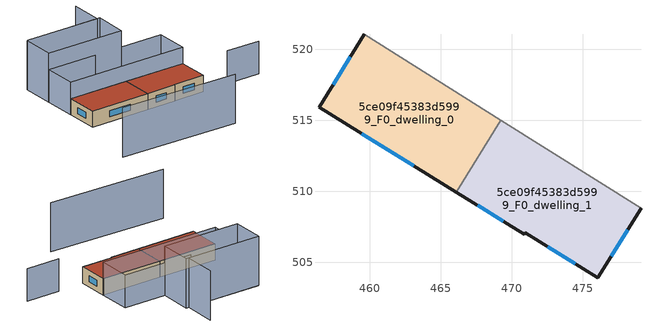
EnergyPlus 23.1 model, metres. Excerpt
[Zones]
5ce09f45383d5999_F0_dwelling_0
 floor ground (EU_floor_Construction): 469.24,515.03 466.09,509.94 456.42,515.92 459.61,521.08 z0
 wall outside (EU_wall_Construction): 459.61,521.08 456.42,515.92 466.09,509.94 z0:3
 wall adiabatic (EU_wall_Construction): 469.24,515.03 459.61,521.08 z0:3
 wall to 5ce09f45383d5999_F0_dwelling_1 (EU_wall_Construction): 466.09,509.94 469.24,515.03 z0:3
 window (EU_Window_Construction): 459.43,514.06 463.08,511.8 / 458.62,519.47 457.41,517.53 z0.93:2.07
 roof outside (EU_roof_Construction): 466.09,509.94 469.24,515.03 459.61,521.08 456.42,515.92 z3
5ce09f45383d5999_F0_dwelling_1
 floor ground (EU_floor_Construction): 479.1,508.83 476.06,503.91 470.95,507.08 470.89,506.98 466.09,509.94 469.24,515.03 z0
 wall outside (EU_wall_Construction): 466.09,509.94 470.89,506.98 470.95,507.08 476.06,503.91 479.1,508.83 z0:3
 wall adiabatic (EU_wall_Construction): 479.1,508.83 469.24,515.03 z0:3
 window (EU_Window_Construction): 477.01,505.45 478.16,507.3 / 472.54,506.09 474.47,504.9 / 467.59,509.02 469.39,507.9 z0.93:2.07
 roof outside (EU_roof_Construction): 476.06,503.91 479.1,508.83 469.24,515.03 466.09,509.94 470.89,506.98 470.95,507.08 z3
shading: 447.55,507.05 466.59,494.48 / 481.55,528.89 478.31,523.73 / 478.31,523.73 466.18,531.35 / 475.44,518.33 462.81,526.27 / 462.81,526.27 466.05,531.43 / 466.05,531.43 478.69,523.49 / 478.69,523.49 475.44,518.33 z0:9; 485.98,497.93 480.44,501.44 / 479.1,508.83 459.57,521.1 / 459.57,521.1 462.81,526.26 / 462.81,526.26 482.35,513.99 / 482.35,513.99 479.1,508.83 z0:6
[Building]
EU S2 Campaign: North Axis=0; Terrain=City; Solar Distribution=FullExterior
[Site:Location]
Montreal-Trudeau.Intl.AP: Latitude=45.4667; Longitude=-73.75; Time Zone=-5; Elevation=36
[SizingPeriod:WeatherFileDays]
AnnualSizingPeriod: Begin Month=1; Begin Day of Month=1; End Month=12; End Day of Month=31; Day of Week for Start Day=Monday; Use Weather File Daylight Saving Period=No; Use Weather File Rain and Snow Indicators=No
[MATERIAL]
EU_InternalMass_Material: Roughness=MediumRough; Thickness=0.1; Conductivity=1; Density=1800; Specific Heat=900; Thermal Absorptance=0.9; Solar Absorptance=0.7; Visible Absorptance=0.7
[MATERIAL:NOMASS] Roughness=MediumRough; Thermal Absorptance=0.9; Solar Absorptance=0.7; Visible Absorptance=0.7
Name | Thermal Resistance
EU_wall_NoMass; EU_floor_NoMass | 1.36485
EU_roof_NoMass | 2.55992
[WINDOWMATERIAL:SIMPLEGLAZINGSYSTEM]
EU_Window_SimpleGlazing: UFactor=3.92339; Solar Heat Gain Coefficient=0.8; Visible Transmittance=0.8
[CONSTRUCTION]
EU_wall_Construction: EU_wall_NoMass
EU_roof_Construction: EU_roof_NoMass
EU_floor_Construction: EU_floor_NoMass
EU_Window_Construction: EU_Window_SimpleGlazing
EU_InternalMass_Construction: EU_InternalMass_Material
[ZONE] Type=1; Multiplier=1; Ceiling Height=autocalculate; Floor Area=autocalculate; Part of Total Floor Area=Yes
Name | Volume
5ce09f45383d5999_F0_dwelling_0 | 205.499
5ce09f45383d5999_F0_dwelling_1 | 205.525
[INTERNALMASS] Construction=EU_InternalMass_Construction
Name | Zone or ZoneList | Surface Area
5ce09f45383d5999_F0_dwelling_0_EU_InternalMass | 5ce09f45383d5999_F0_dwelling_0 | 68.4999
5ce09f45383d5999_F0_dwelling_1_EU_InternalMass | 5ce09f45383d5999_F0_dwelling_1 | 68.5076
[OTHEREQUIPMENT] Fuel Type=Electricity; Design Level Calculation Method=Watts/Area; Power per Zone Floor Area=1; Fraction Latent=0; Fraction Radiant=0; Fraction Lost=0; Carbon Dioxide Generation Rate=0; EndUse Subcategory=EU_Step8_InternalGains
Name | Zone or ZoneList or Space or SpaceList | Schedule
EU_Step8_InternalGain_5ce09f45383d5999_F0_dwelling_0_f000 | 5ce09f45383d5999_F0_dwelling_0 | EU_Step8_GainSchedule_5ce09f45383d5999_F0_dwelling_0_f000
EU_Step8_InternalGain_5ce09f45383d5999_F0_dwelling_1_f000 | 5ce09f45383d5999_F0_dwelling_1 | EU_Step8_GainSchedule_5ce09f45383d5999_F0_dwelling_1_f000
[ZONEVENTILATION:DESIGNFLOWRATE] Schedule=EU_AlwaysOn; Design Flow Rate Calculation Method=AirChanges/Hour; Air Changes per Hour=0.860309; Ventilation Type=Natural; Fan Pressure Rise=0; Fan Total Efficiency=1; Constant Term Coefficient=1; Temperature Term Coefficient=0; Velocity Term Coefficient=0; Velocity Squared Term Coefficient=0; Minimum Indoor Temperature=-100; Maximum Indoor Temperature=100; Delta Temperature=-100; Minimum Outdoor Temperature=-100; Maximum Outdoor Temperature=100; Maximum Wind Speed=40
Name | Zone or ZoneList or Space or SpaceList
EU_ConstantAir_5ce09f45383d5999_F0_dwelling_0 | 5ce09f45383d5999_F0_dwelling_0
EU_ConstantAir_5ce09f45383d5999_F0_dwelling_1 | 5ce09f45383d5999_F0_dwelling_1
[HVACTEMPLATE:THERMOSTAT] Constant Heating Setpoint=20; Constant Cooling Setpoint=50
EU_HeatOnly_5ce09f45383d5999_F0_dwelling_0; EU_HeatOnly_5ce09f45383d5999_F0_dwelling_1
[HVACTEMPLATE:ZONE:IDEALLOADSAIRSYSTEM] System Availability Schedule=EU_AlwaysOn; Maximum Heating Supply Air Temperature=50; Minimum Cooling Supply Air Temperature=13; Maximum Heating Supply Air Humidity Ratio=0.0156; Minimum Cooling Supply Air Humidity Ratio=0.0077; Heating Limit=NoLimit; Cooling Limit=NoLimit; Heating Availability Schedule=EU_AlwaysOn; Cooling Availability Schedule=EU_CoolingOff; Dehumidification Control Type=ConstantSensibleHeatRatio; Cooling Sensible Heat Ratio=0.7; Dehumidification Setpoint=60; Humidification Control Type=None; Humidification Setpoint=30; Outdoor Air Method=None; Outdoor Air Flow Rate per Person=0.00944; Outdoor Air Flow Rate per Zone Floor Area=0; Outdoor Air Flow Rate per Zone=0; Demand Controlled Ventilation Type=None; Outdoor Air Economizer Type=NoEconomizer; Heat Recovery Type=None; Sensible Heat Recovery Effectiveness=0.7; Latent Heat Recovery Effectiveness=0.65
Name | Template Thermostat
5ce09f45383d5999_F0_dwelling_0 | EU_HeatOnly_5ce09f45383d5999_F0_dwelling_0
5ce09f45383d5999_F0_dwelling_1 | EU_HeatOnly_5ce09f45383d5999_F0_dwelling_1
[SIZING:ZONE] Zone Cooling Design Supply Air Temperature Input Method=SupplyAirTemperature; Zone Cooling Design Supply Air Temperature=13; Zone Heating Design Supply Air Temperature Input Method=SupplyAirTemperature; Zone Heating Design Supply Air Temperature=50; Zone Cooling Design Supply Air Humidity Ratio=0.008; Zone Heating Design Supply Air Humidity Ratio=0.008; Cooling Design Air Flow Method=DesignDay; Cooling Design Air Flow Rate=0; Cooling Minimum Air Flow per Zone Floor Area=0.000762; Cooling Minimum Air Flow=0; Cooling Minimum Air Flow Fraction=0.2; Heating Design Air Flow Method=DesignDay; Heating Design Air Flow Rate=0; Heating Maximum Air Flow per Zone Floor Area=0.002032; Heating Maximum Air Flow=0.141576; Heating Maximum Air Flow Fraction=0.3; Account for Dedicated Outdoor Air System=No; Dedicated Outdoor Air System Control Strategy=NeutralSupplyAir; Dedicated Outdoor Air Low Setpoint Temperature for Design=autosize; Dedicated Outdoor Air High Setpoint Temperature for Design=autosize; Zone Load Sizing Method=Sensible Load Only No Latent Load; Zone Latent Cooling Design Supply Air Humidity Ratio Input Method=HumidityRatioDifference; Zone Cooling Design Supply Air Humidity Ratio Difference=0.005; Zone Latent Heating Design Supply Air Humidity Ratio Input Method=HumidityRatioDifference; Zone Humidification Design Supply Air Humidity Ratio Difference=0.005
5ce09f45383d5999_F0_dwelling_0; 5ce09f45383d5999_F0_dwelling_1
[SCHEDULE:CONSTANT]
Name | Hourly Value
EU_AlwaysOn | 1
EU_CoolingOff | 0
[SCHEDULE:FILE] Column Number=1; Rows to Skip at Top=0; Number of Hours of Data=8760; Column Separator=Comma; Interpolate to Timestep=No; Minutes per Item=60; Adjust Schedule for Daylight Savings=Yes
Name | File
EU_Step8_GainSchedule_5ce09f45383d5999_F0_dwelling_0_f000 | ../../schedules/5ce09f45383d5999/5ce09f45383d5999_F0_dwelling_0_f000_gain.csv
EU_Step8_GainSchedule_5ce09f45383d5999_F0_dwelling_1_f000 | ../../schedules/5ce09f45383d5999/5ce09f45383d5999_F0_dwelling_1_f000_gain.csv
